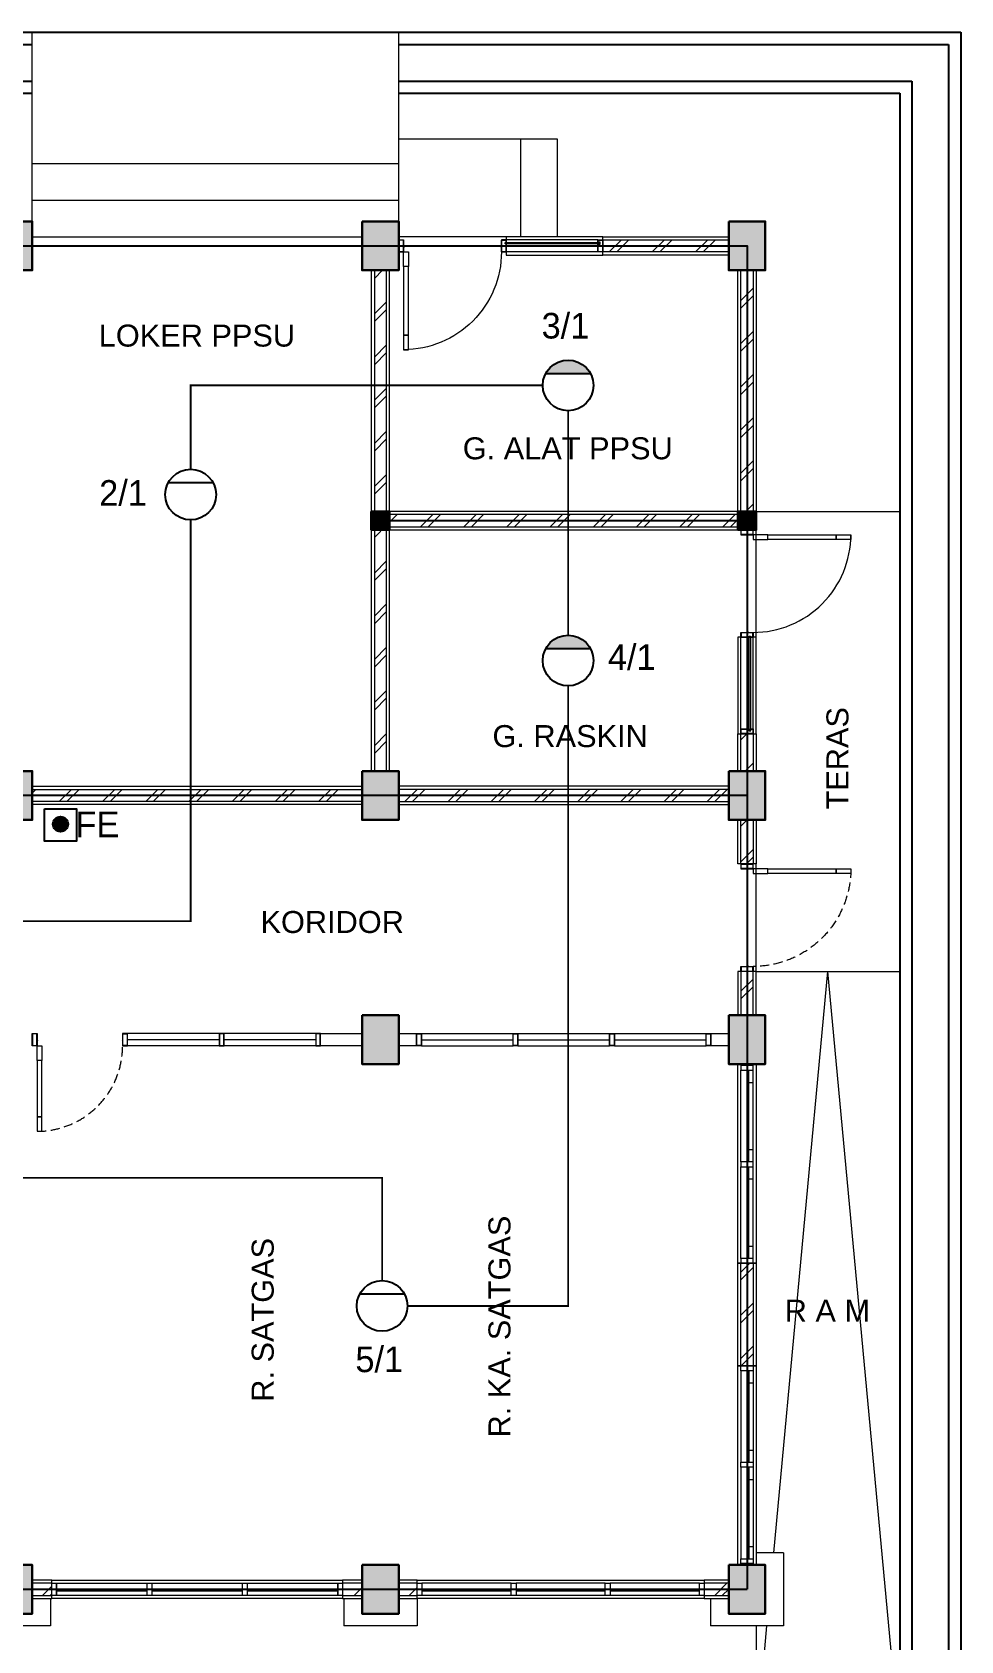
# Model space of a CAD drawing. Header units: millimetres. Extents: x -11 to 37852, y -101 to 28664.
# Drawn here: x 8088 to 9608, y 19522 to 22156 of the extents above; entities that cross this region are included whole.
import ezdxf
from ezdxf.enums import TextEntityAlignment as Align

# ---------------------------------------------------------------- set-up
doc = ezdxf.new("R2010")
doc.units = ezdxf.units.MM
doc.linetypes.add('DASHED', pattern=[0.75, 0.5, -0.25])
doc.linetypes.add('HIDDEN', pattern=[0.375, 0.25, -0.125])
for name, color, linetype in [('acp', 57, 'Continuous'), ('D2', 3, 'Continuous'), ('HOLLOW', 6, 'Continuous')]:
    doc.layers.add(name, color=color, linetype=linetype)
for name, color, linetype, lineweight in [('ars', 11, 'Continuous', 5), ('dinding', 5, 'Continuous', 15), ('KOLOM', 1, 'Continuous', 30), ('kus', 63, 'Continuous', 15), ('KUSEN', 30, 'Continuous', 15), ('lan', 7, 'Continuous', 15), ('not', 7, 'Continuous', 20), ('PARTISI', 190, 'Continuous', 9), ('sol kol', 8, 'Continuous', 0)]:
    doc.layers.add(name, color=color, linetype=linetype, lineweight=lineweight)
doc.layers.add('as', color=1, linetype='Continuous', plot=False)
doc.styles.add('ARIAL', font='arial.ttf')
doc.styles.get("Standard").update_dxf_attribs({"font": 'arial.ttf'})
pattern_1 = [(45, (6758.166, 18955.88), (-35.35534, 35.35534), []), (45, (6770.666, 18955.88), (-35.35534, 35.35534), [])]
pattern_2 = [(45, (6558.166, 18955.88), (-35.35534, 35.35534), []), (45, (6570.666, 18955.88), (-35.35534, 35.35534), [])]

# ---------------------------------------------------------------- blocks, each defined once
blk = doc.blocks.new('KP')
at = {"layer": 'KOLOM'}
blk.add_lwpolyline([(0.075, -0.075), (-0.075, -0.075), (-0.075, 0.075), (0.075, 0.075), (0.075, -0.075)], dxfattribs=at)
blk = doc.blocks.new('K1')
at = {"layer": 'KOLOM'}
blk.add_lwpolyline([(0.2, 0.15), (-0.2, 0.15), (-0.2, -0.15), (0.2, -0.15), (0.2, 0.15)], dxfattribs=at)
blk = doc.blocks.new('P 80')
at = {"linetype": 'HIDDEN', "ltscale": 0.3}
blk.add_lwpolyline([(-0.84, 0.1, -0.414214), (-0.04, 0.9, -1.303225)], format="xyb", dxfattribs=at)
for points in [[(-0.04, 0.9), (-0.08, 0.9), (-0.08, 0.78), (-0.04, 0.78)], [(-0.04, 0.78), (-0.08, 0.78), (-0.08, 0.22), (-0.04, 0.22)], [(-0.04, 0.1), (-0.08, 0.1), (-0.08, 0.22), (-0.04, 0.22)], [(-0.835, 0.06), (-0.84, 0.06), (-0.84, 0.061), (-0.84, 0.1), (-0.88, 0.1), (-0.88, 0), (-0.84, 0), (-0.84, 0.056), (-0.835, 0.058)], [(-0.842, 0.002), (-0.878, 0.002), (-0.878, 0.098), (-0.842, 0.098)], [(-0.045, 0.06), (-0.04, 0.06), (-0.04, 0.061), (-0.04, 0.1), (0, 0.1), (0, 0), (-0.04, 0), (-0.04, 0.056), (-0.045, 0.058)], [(-0.038, 0.002), (-0.002, 0.002), (-0.002, 0.098), (-0.038, 0.098)]]:
    blk.add_lwpolyline(points, close=True)
blk = doc.blocks.new('P 70')
at = {"linetype": 'HIDDEN', "ltscale": 0.3}
blk.add_lwpolyline([(-0.74, 0.1, -0.414214), (-0.04, 0.8, -1.303225)], format="xyb", dxfattribs=at)
for points in [[(-0.04, 0.8), (-0.08, 0.8), (-0.08, 0.68), (-0.04, 0.68)], [(-0.04, 0.68), (-0.08, 0.68), (-0.08, 0.22), (-0.04, 0.22)], [(-0.04, 0.1), (-0.08, 0.1), (-0.08, 0.22), (-0.04, 0.22)], [(-0.735, 0.06), (-0.74, 0.06), (-0.74, 0.061), (-0.74, 0.1), (-0.78, 0.1), (-0.78, 0), (-0.74, 0), (-0.74, 0.056), (-0.735, 0.058)], [(-0.742, 0.002), (-0.778, 0.002), (-0.778, 0.098), (-0.742, 0.098)], [(-0.045, 0.06), (-0.04, 0.06), (-0.04, 0.061), (-0.04, 0.1), (0, 0.1), (0, 0), (-0.04, 0), (-0.04, 0.056), (-0.045, 0.058)], [(-0.038, 0.002), (-0.002, 0.002), (-0.002, 0.098), (-0.038, 0.098)]]:
    blk.add_lwpolyline(points, close=True)
blk = doc.blocks.new('NOTASI RUANG')
at = {"layer": 'not'}
for height, p in [(0.26, (-0.011, 0.3)), (0.175, (-0.009, -0.017))]:
    blk.add_attdef('RUANG', text='', height=height, dxfattribs=at).set_placement(p, align=Align.MIDDLE_CENTER)

msp = doc.modelspace()

# ---------------------------------------------------------------- hatches: boundary and pattern name
at = {"layer": 'acp'}
msp.add_hatch(color=251, dxfattribs=at).paths.add_polyline_path([(8122.2, 20858.9, 1), (8146.7, 20858.9, 1)])
at = {"layer": 'ars'}
h = msp.add_hatch(dxfattribs=at)
h.set_pattern_fill('TEMBOK', color=256, scale=50)
h.set_pattern_definition(pattern_1)
h.paths.add_polyline_path([(9228.2, 21795.9), (9022.2, 21795.9), (9022.2, 21815.9), (9228.2, 21815.9)])
h = msp.add_hatch(dxfattribs=at)
h.set_pattern_fill('TEMBOK', color=256, scale=50)
h.set_pattern_definition(pattern_1)
h.paths.add_polyline_path([(8668.2, 20945.9), (8668.2, 21765.9), (8648.2, 21765.9), (8648.2, 20945.9)])
h = msp.add_hatch(dxfattribs=at)
h.set_pattern_fill('TEMBOK', color=256, scale=50)
h.set_pattern_definition(pattern_2)
h.paths.add_polyline_path([(9268.2, 21765.9), (9268.2, 21370.9), (9248.2, 21370.9), (9248.2, 21765.9)])
h = msp.add_hatch(dxfattribs=at)
h.set_pattern_fill('TEMBOK', color=256, scale=50)
h.set_pattern_definition(pattern_1)
h.paths.add_polyline_path([(9243.2, 21365.9), (8673.2, 21365.9), (8673.2, 21345.9), (9243.2, 21345.9)])
h = msp.add_hatch(dxfattribs=at)
h.set_pattern_fill('TEMBOK', color=256, scale=50)
h.set_pattern_definition(pattern_2)
h.paths.add_polyline_path([(9268.2, 21006.9), (9268.2, 20945.9), (9248.2, 20945.9), (9248.2, 21006.9)])
h = msp.add_hatch(dxfattribs=at)
h.set_pattern_fill('TEMBOK', color=256, scale=50)
h.set_pattern_definition(pattern_1)
h.paths.add_polyline_path([(8628.2, 20895.9), (8088.2, 20895.9), (8088.2, 20915.9), (8628.2, 20915.9)])
h = msp.add_hatch(dxfattribs=at)
h.set_pattern_fill('TEMBOK', color=256, scale=50)
h.set_pattern_definition(pattern_1)
h.paths.add_polyline_path([(9228.2, 20915.9), (8688.2, 20915.9), (8688.2, 20895.9), (9228.2, 20895.9)])
h = msp.add_hatch(dxfattribs=at)
h.set_pattern_fill('TEMBOK', color=256, scale=50)
h.set_pattern_definition(pattern_2)
h.paths.add_polyline_path([(9248.2, 20793.9), (9248.2, 20865.9), (9268.2, 20865.9), (9268.2, 20793.9)])
h = msp.add_hatch(dxfattribs=at)
h.set_pattern_fill('TEMBOK', color=256, scale=50)
h.set_pattern_definition(pattern_2)
h.paths.add_polyline_path([(9248.2, 20617.9), (9248.2, 20545.9), (9268.2, 20545.9), (9268.2, 20617.9)])
h = msp.add_hatch(dxfattribs=at)
h.set_pattern_fill('TEMBOK', color=256, scale=50)
h.set_pattern_definition([(45, (8758.166, 19281.88), (-35.3553, 35.3553), []), (45, (8770.666, 19281.88), (-35.3553, 35.3553), [])])
h.paths.add_polyline_path([(9268.2, 20139.9), (9268.2, 19971.9), (9248.2, 19971.9), (9248.2, 20139.9)])
h = msp.add_hatch(dxfattribs=at)
h.set_pattern_fill('TEMBOK', color=256, scale=50)
h.set_pattern_definition([(45, (7234.58, 19290.88), (-35.3553, 35.3553), []), (45, (7247.08, 19290.88), (-35.3553, 35.3553), [])])
h.paths.add_polyline_path([(8120.2, 19615.9), (8088.2, 19615.9), (8088.2, 19595.9), (8120.2, 19595.9)])
h = msp.add_hatch(dxfattribs=at)
h.set_pattern_fill('TEMBOK', color=256, scale=50)
h.set_pattern_definition([(45, (7744.58, 19290.88), (-35.3553, 35.3553), []), (45, (7757.08, 19290.88), (-35.3553, 35.3553), [])])
h.paths.add_polyline_path([(8628.2, 19615.9), (8598.2, 19615.9), (8598.2, 19595.9), (8628.2, 19595.9)])
h = msp.add_hatch(dxfattribs=at)
h.set_pattern_fill('TEMBOK', color=256, scale=50)
h.set_pattern_definition([(45, (7834.58, 19290.88), (-35.3553, 35.3553), []), (45, (7847.08, 19290.88), (-35.3553, 35.3553), [])])
h.paths.add_polyline_path([(8718.2, 19615.9), (8688.2, 19615.9), (8688.2, 19595.9), (8718.2, 19595.9)])
h = msp.add_hatch(dxfattribs=at)
h.set_pattern_fill('TEMBOK', color=256, scale=50)
h.set_pattern_definition([(45, (8334.58, 19290.88), (-35.3553, 35.3553), []), (45, (8347.08, 19290.88), (-35.3553, 35.3553), [])])
h.paths.add_polyline_path([(9228.2, 19615.9), (9188.2, 19615.9), (9188.2, 19595.9), (9228.2, 19595.9)])
at = {"layer": 'lan'}
for points in [[(8928.8, 21597.1), (9002, 21597.1, 0.598776)], [(8928.8, 21146.4), (9002, 21146.4, 0.598776)]]:
    msp.add_hatch(color=256, dxfattribs=at).paths.add_polyline_path(points)
at = {"layer": 'sol kol'}
for points in [[(8028.2, 21845.9), (8028.2, 21765.9), (8088.2, 21765.9), (8088.2, 21845.9)], [(8628.2, 21845.9), (8628.2, 21765.9), (8688.2, 21765.9), (8688.2, 21845.9)], [(9228.2, 21845.9), (9228.2, 21765.9), (9288.2, 21765.9), (9288.2, 21845.9)], [(8643.2, 21370.9), (8673.2, 21370.9), (8673.2, 21340.9), (8643.2, 21340.9)], [(9243.2, 21370.9), (9273.2, 21370.9), (9273.2, 21340.9), (9243.2, 21340.9)], [(8028.2, 20945.9), (8028.2, 20865.9), (8088.2, 20865.9), (8088.2, 20945.9)], [(8628.2, 20945.9), (8628.2, 20865.9), (8688.2, 20865.9), (8688.2, 20945.9)], [(9228.2, 20945.9), (9228.2, 20865.9), (9288.2, 20865.9), (9288.2, 20945.9)], [(8628.2, 20545.9), (8628.2, 20465.9), (8688.2, 20465.9), (8688.2, 20545.9)], [(9228.2, 20545.9), (9228.2, 20465.9), (9288.2, 20465.9), (9288.2, 20545.9)], [(8028.2, 19645.9), (8028.2, 19565.9), (8088.2, 19565.9), (8088.2, 19645.9)], [(8628.2, 19645.9), (8628.2, 19565.9), (8688.2, 19565.9), (8688.2, 19645.9)], [(9228.2, 19645.9), (9228.2, 19565.9), (9288.2, 19565.9), (9288.2, 19645.9)]]:
    msp.add_hatch(color=256, dxfattribs=at).paths.add_polyline_path(points)

# ---------------------------------------------------------------- linework, layer by layer
for p, q in [((4308.2, 22155.9), (9608.2, 22155.9)), ((9608.2, 22155.9), (9608.2, 19255.9)), ((4328.2, 22135.9), (8088.2, 22135.9)), ((8688.2, 22135.9), (9588.2, 22135.9)), ((9588.2, 22135.9), (9588.2, 19275.9)), ((4388.2, 22075.9), (8088.2, 22075.9)), ((8688.2, 22075.9), (9528.2, 22075.9)), ((9528.2, 22075.9), (9528.2, 19335.9)), ((4408.2, 22055.9), (8088.2, 22055.9)), ((8688.2, 22055.9), (9508.2, 22055.9)), ((9508.2, 22055.9), (9508.2, 19355.9))]:
    msp.add_line(p, q)
at = {"layer": 'ars'}
for points in [[(9228.2, 21795.9), (9022.2, 21795.9), (9022.2, 21815.9), (9228.2, 21815.9)], [(8668.2, 20945.9), (8668.2, 21765.9), (8648.2, 21765.9), (8648.2, 20945.9)], [(9268.2, 21765.9), (9268.2, 21370.9), (9248.2, 21370.9), (9248.2, 21765.9)], [(9243.2, 21365.9), (8673.2, 21365.9), (8673.2, 21345.9), (9243.2, 21345.9)], [(9268.2, 21006.9), (9268.2, 20945.9), (9248.2, 20945.9), (9248.2, 21006.9)], [(8628.2, 20895.9), (8088.2, 20895.9), (8088.2, 20915.9), (8628.2, 20915.9)], [(9228.2, 20915.9), (8688.2, 20915.9), (8688.2, 20895.9), (9228.2, 20895.9)], [(9248.2, 20793.9), (9248.2, 20865.9), (9268.2, 20865.9), (9268.2, 20793.9)], [(9248.2, 20617.9), (9248.2, 20545.9), (9268.2, 20545.9), (9268.2, 20617.9)], [(9268.2, 20139.9), (9268.2, 19971.9), (9248.2, 19971.9), (9248.2, 20139.9)], [(8120.2, 19615.9), (8088.2, 19615.9), (8088.2, 19595.9), (8120.2, 19595.9)], [(8628.2, 19615.9), (8596.2, 19615.9), (8596.2, 19595.9), (8628.2, 19595.9)], [(8718.2, 19615.9), (8688.2, 19615.9), (8688.2, 19595.9), (8718.2, 19595.9)], [(9228.2, 19615.9), (9188.2, 19615.9), (9188.2, 19595.9), (9228.2, 19595.9)]]:
    msp.add_lwpolyline(points, close=True, dxfattribs=at)
at = {"layer": 'as'}
for points in [[(8058.2, 21805.9), (9258.2, 21805.9), (9258.2, 19605.9)], [(9258.2, 21355.9), (8658.2, 21355.9)], [(9258.2, 20905.9), (8058.2, 20905.9)], [(7858.2, 19605.9), (9258.2, 19605.9)]]:
    msp.add_lwpolyline(points, dxfattribs=at)
at = {"layer": 'D2', "color": 3, "linetype": 'DASHED', "ltscale": 50, "const_width": 3.03}
for points in [[(8923.9, 21577.5), (8347.6, 21577.5), (8347.6, 21440.1)], [(8965.4, 21536), (8965.4, 21168.3)], [(8347.6, 21357.1), (8347.6, 20700), (8062.6, 20700)], [(8965.4, 21085.3), (8965.4, 20069.9), (8702.4, 20069.9)], [(7799.9, 20279.8), (8660.9, 20279.8), (8660.9, 20111.4)]]:
    msp.add_lwpolyline(points, dxfattribs=at)
at = {"layer": 'dinding'}
for points in [[(9228.2, 21790.9), (9022.2, 21790.9), (9022.2, 21820.9), (9228.2, 21820.9)], [(8673.2, 20945.9), (8673.2, 21765.9), (8643.2, 21765.9), (8643.2, 20945.9)], [(9273.2, 21765.9), (9273.2, 21370.9), (9243.2, 21370.9), (9243.2, 21765.9)], [(9243.2, 21370.9), (8673.2, 21370.9), (8673.2, 21340.9), (9243.2, 21340.9)], [(9273.2, 21006.9), (9273.2, 20945.9), (9243.2, 20945.9), (9243.2, 21006.9)], [(8628.2, 20890.9), (8088.2, 20890.9), (8088.2, 20920.9), (8628.2, 20920.9)], [(9228.2, 20920.9), (8688.2, 20920.9), (8688.2, 20890.9), (9228.2, 20890.9)], [(9243.2, 20793.9), (9243.2, 20865.9), (9273.2, 20865.9), (9273.2, 20793.9)], [(9243.2, 20617.9), (9243.2, 20545.9), (9273.2, 20545.9), (9273.2, 20617.9)], [(9273.2, 20139.9), (9273.2, 19971.9), (9243.2, 19971.9), (9243.2, 20139.9)], [(8120.2, 19620.9), (8088.2, 19620.9), (8088.2, 19590.9), (8120.2, 19590.9)], [(8628.2, 19620.9), (8596.2, 19620.9), (8596.2, 19590.9), (8628.2, 19590.9)], [(8718.2, 19620.9), (8688.2, 19620.9), (8688.2, 19590.9), (8718.2, 19590.9)], [(9228.2, 19620.9), (9188.2, 19620.9), (9188.2, 19590.9), (9228.2, 19590.9)]]:
    msp.add_lwpolyline(points, close=True, dxfattribs=at)
at = {"layer": 'HOLLOW'}
for p, q in [((8928.8, 21597.1), (9002, 21597.1)), ((8311, 21418.2), (8384.2, 21418.2)), ((8928.8, 21146.4), (9002, 21146.4)), ((8624.3, 20089.5), (8697.5, 20089.5))]:
    msp.add_line(p, q, dxfattribs=at)
msp.add_lwpolyline([(8108.5, 20883.9), (8160.5, 20883.9), (8160.5, 20830.8), (8108.5, 20830.8)], close=True, dxfattribs=at)
for centre, radius in [((8965.4, 21577.5), 41.5), ((8347.6, 21398.6), 41.5), ((8965.4, 21126.8), 41.5), ((8134.5, 20858.9), 12.3), ((8660.9, 20069.9), 41.5)]:
    msp.add_circle(centre, radius, dxfattribs=at)
at = {"layer": 'kus'}
for p, q in [((9014.2, 21815.9), (8864.2, 21815.9)), ((9014.2, 21811.5), (9014.2, 21815.9)), ((9014.2, 21815.9), (9022.2, 21815.9)), ((9014.6, 21815.5), (9021.8, 21815.5)), ((9014.6, 21811.9), (9014.6, 21815.5)), ((9021.8, 21815.5), (9021.8, 21796.3)), ((9014.2, 21795.9), (8864.2, 21795.9)), ((9014.5, 21811.5), (9014.2, 21811.5)), ((9014.2, 21795.9), (9014.2, 21809.3)), ((9014.2, 21809.3), (9014.5, 21809.3)), ((9022.2, 21795.9), (9014.2, 21795.9)), ((9014.5, 21811), (9014.5, 21811.5)), ((9014.8, 21811), (9014.5, 21811)), ((9014.5, 21809.3), (9014.5, 21809.8)), ((9014.5, 21809.8), (9014.8, 21809.8)), ((9017.6, 21811.9), (9014.6, 21811.9)), ((9014.6, 21796.3), (9014.6, 21808.9)), ((9014.6, 21808.9), (9017.6, 21808.9)), ((9021.8, 21796.3), (9014.6, 21796.3)), ((9015.2, 21811.5), (9014.8, 21811)), ((9014.8, 21809.8), (9015.2, 21809.3)), ((9017.2, 21811.5), (9015.2, 21811.5)), ((9015.2, 21809.3), (9017.2, 21809.3)), ((9017.2, 21809.3), (9017.2, 21811.5)), ((9017.6, 21808.9), (9017.6, 21811.9)), ((9248.2, 21014.9), (9248.2, 21164.9)), ((9268.2, 21014.9), (9268.2, 21164.9)), ((8394.2, 20515.9), (8244.2, 20515.9)), ((8394.2, 20495.9), (8244.2, 20495.9)), ((8552.2, 20515.9), (8402.2, 20515.9)), ((8552.2, 20495.9), (8402.2, 20495.9)), ((8725.2, 20515.9), (8875.2, 20515.9)), ((8725.2, 20495.9), (8875.2, 20495.9)), ((8883.2, 20515.9), (9033.2, 20515.9)), ((8883.2, 20495.9), (9033.2, 20495.9)), ((9041.2, 20515.9), (9191.2, 20515.9)), ((9041.2, 20495.9), (9191.2, 20495.9)), ((9248.2, 20305.9), (9248.2, 20455.9)), ((9261.2, 20305.9), (9261.2, 20455.9)), ((9268.2, 20305.9), (9268.2, 20455.9)), ((9261.2, 20435.9), (9268.2, 20435.9)), ((9261.2, 20325.9), (9268.2, 20325.9)), ((9248.2, 20147.9), (9248.2, 20297.9)), ((9261.2, 20147.9), (9261.2, 20297.9)), ((9268.2, 20147.9), (9268.2, 20297.9)), ((9261.2, 20277.9), (9268.2, 20277.9)), ((9261.2, 20167.9), (9268.2, 20167.9)), ((9248.2, 19963.9), (9248.2, 19813.9)), ((9261.2, 19963.9), (9261.2, 19813.9)), ((9261.2, 19943.9), (9268.2, 19943.9)), ((9268.2, 19963.9), (9268.2, 19813.9)), ((9261.2, 19833.9), (9268.2, 19833.9)), ((9248.2, 19805.9), (9248.2, 19655.9)), ((9261.2, 19805.9), (9261.2, 19655.9)), ((9261.2, 19785.9), (9268.2, 19785.9)), ((9268.2, 19805.9), (9268.2, 19655.9)), ((9261.2, 19675.9), (9268.2, 19675.9)), ((8276.2, 19602.9), (8128.2, 19602.9)), ((8432.2, 19602.9), (8284.2, 19602.9)), ((8588.2, 19602.9), (8440.2, 19602.9)), ((8872.2, 19615.9), (8726.2, 19615.9)), ((8872.2, 19602.9), (8726.2, 19602.9)), ((9026.2, 19615.9), (8880.2, 19615.9)), ((9180.2, 19615.9), (9034.2, 19615.9)), ((8872.2, 19595.9), (8726.2, 19595.9)), ((9026.2, 19595.9), (8880.2, 19595.9)), ((9180.2, 19595.9), (9034.2, 19595.9))]:
    msp.add_line(p, q, dxfattribs=at)
at = {"layer": 'kus', "linetype": 'HIDDEN'}
for p, q in [((8394.2, 20505.9), (8244.2, 20505.9)), ((8552.2, 20505.9), (8402.2, 20505.9)), ((8725.2, 20505.9), (8875.2, 20505.9)), ((8883.2, 20505.9), (9033.2, 20505.9)), ((9041.2, 20505.9), (9191.2, 20505.9)), ((9026.2, 19602.9), (8880.2, 19602.9)), ((9180.2, 19602.9), (9034.2, 19602.9))]:
    msp.add_line(p, q, dxfattribs=at)
at = {"layer": 'kus'}
for points in [[(8697.1, 21803.9), (8696.2, 21803.9), (8696.2, 21803.6), (8696.2, 21795.9), (8688.2, 21795.9), (8688.2, 21815.9), (8696.2, 21815.9), (8696.2, 21804.6), (8697.1, 21804.2)], [(8695.8, 21815.5), (8688.6, 21815.5), (8688.6, 21796.3), (8695.8, 21796.3)], [(8855.2, 21803.9), (8856.2, 21803.9), (8856.2, 21803.6), (8856.2, 21795.9), (8864.2, 21795.9), (8864.2, 21815.9), (8856.2, 21815.9), (8856.2, 21804.6), (8855.2, 21804.2)], [(8856.6, 21815.5), (8863.8, 21815.5), (8863.8, 21796.3), (8856.6, 21796.3)], [(8696.2, 21795.9), (8704.2, 21795.9), (8704.2, 21771.9), (8696.2, 21771.9)], [(9017.2, 21811.4), (9017.2, 21809.4), (8862.2, 21809.4), (8862.2, 21811.4)], [(8696.2, 21659.9), (8704.2, 21659.9), (8704.2, 21771.9), (8696.2, 21771.9)], [(8696.2, 21635.9), (8704.2, 21635.9), (8704.2, 21659.9), (8696.2, 21659.9)], [(9260.2, 21331.9), (9260.2, 21332.9), (9260.5, 21332.9), (9268.2, 21332.9), (9268.2, 21340.9), (9248.2, 21340.9), (9248.2, 21332.9), (9259.5, 21332.9), (9259.8, 21331.9)], [(9248.6, 21333.3), (9248.6, 21340.5), (9267.8, 21340.5), (9267.8, 21333.3)], [(9268.2, 21332.9), (9268.2, 21324.9), (9292.2, 21324.9), (9292.2, 21332.9)], [(9404.2, 21332.9), (9404.2, 21324.9), (9292.2, 21324.9), (9292.2, 21332.9)], [(9428.2, 21332.9), (9428.2, 21324.9), (9404.2, 21324.9), (9404.2, 21332.9)], [(9260.2, 21173.9), (9260.2, 21172.9), (9260.5, 21172.9), (9268.2, 21172.9), (9268.2, 21164.9), (9248.2, 21164.9), (9248.2, 21172.9), (9259.5, 21172.9), (9259.8, 21173.9)], [(9248.6, 21172.5), (9248.6, 21165.3), (9267.8, 21165.3), (9267.8, 21172.5)], [(9263.7, 21011.9), (9261.7, 21011.9), (9261.7, 21166.9), (9263.7, 21166.9)], [(8394.2, 20495.9), (8402.2, 20495.9), (8402.2, 20515.9), (8394.2, 20515.9)], [(8394.6, 20496.3), (8401.8, 20496.3), (8401.8, 20515.5), (8394.6, 20515.5)], [(8552.2, 20495.9), (8560.2, 20495.9), (8560.2, 20515.9), (8552.2, 20515.9)], [(8552.6, 20496.3), (8559.8, 20496.3), (8559.8, 20515.5), (8552.6, 20515.5)], [(8725.2, 20495.9), (8717.2, 20495.9), (8717.2, 20515.9), (8725.2, 20515.9)], [(8724.8, 20496.3), (8717.6, 20496.3), (8717.6, 20515.5), (8724.8, 20515.5)], [(8883.2, 20495.9), (8875.2, 20495.9), (8875.2, 20515.9), (8883.2, 20515.9)], [(8882.8, 20496.3), (8875.6, 20496.3), (8875.6, 20515.5), (8882.8, 20515.5)], [(9041.2, 20495.9), (9033.2, 20495.9), (9033.2, 20515.9), (9041.2, 20515.9)], [(9040.8, 20496.3), (9033.6, 20496.3), (9033.6, 20515.5), (9040.8, 20515.5)], [(9199.2, 20495.9), (9191.2, 20495.9), (9191.2, 20515.9), (9199.2, 20515.9)], [(9198.8, 20496.3), (9191.6, 20496.3), (9191.6, 20515.5), (9198.8, 20515.5)], [(9268.2, 20455.9), (9268.2, 20463.9), (9248.2, 20463.9), (9248.2, 20455.9)], [(9268.2, 20297.9), (9268.2, 20305.9), (9248.2, 20305.9), (9248.2, 20297.9)], [(9268.2, 20139.9), (9268.2, 20147.9), (9248.2, 20147.9), (9248.2, 20139.9)], [(9268.2, 19971.9), (9268.2, 19963.9), (9248.2, 19963.9), (9248.2, 19971.9)], [(9268.2, 19813.9), (9268.2, 19805.9), (9248.2, 19805.9), (9248.2, 19813.9)], [(9268.2, 19655.9), (9268.2, 19647.9), (9248.2, 19647.9), (9248.2, 19655.9)], [(8128.2, 19595.9), (8120.2, 19595.9), (8120.2, 19615.9), (8128.2, 19615.9)], [(8128.2, 19615.9), (8588.2, 19615.9), (8588.2, 19595.9), (8128.2, 19595.9)], [(8284.2, 19595.9), (8276.2, 19595.9), (8276.2, 19615.9), (8284.2, 19615.9)], [(8440.2, 19595.9), (8432.2, 19595.9), (8432.2, 19615.9), (8440.2, 19615.9)], [(8596.2, 19595.9), (8588.2, 19595.9), (8588.2, 19615.9), (8596.2, 19615.9)], [(8726.2, 19595.9), (8718.2, 19595.9), (8718.2, 19615.9), (8726.2, 19615.9)], [(8880.2, 19595.9), (8872.2, 19595.9), (8872.2, 19615.9), (8880.2, 19615.9)], [(9034.2, 19595.9), (9026.2, 19595.9), (9026.2, 19615.9), (9034.2, 19615.9)], [(9188.2, 19595.9), (9180.2, 19595.9), (9180.2, 19615.9), (9188.2, 19615.9)]]:
    msp.add_lwpolyline(points, close=True, dxfattribs=at)
for points in [[(8856.2, 21795.9, -0.414214), (8696.2, 21635.9, -1.303225)], [(9268.2, 21172.9, 0.414214), (9428.2, 21332.9, 1.303225)]]:
    msp.add_lwpolyline(points, format="xyb", dxfattribs=at)
at = {"layer": 'KUSEN'}
for p, q in [((9022.2, 21815.9), (9022.2, 21804.6)), ((9022.2, 21804.6), (9022.2, 21804.2)), ((9022.2, 21804.2), (9022.2, 21803.9)), ((9022.2, 21803.9), (9022.2, 21795.9)), ((9248.2, 21006.9), (9248.2, 21014.9)), ((9248.2, 21014.9), (9261.6, 21014.9)), ((9256.2, 21006.9), (9248.2, 21006.9)), ((9248.6, 21007.3), (9248.6, 21014.5)), ((9248.6, 21014.5), (9261.2, 21014.5)), ((9267.8, 21007.3), (9248.6, 21007.3)), ((9256.5, 21006.9), (9256.2, 21006.9)), ((9256.9, 21006.9), (9256.5, 21006.9)), ((9268.2, 21006.9), (9256.9, 21006.9)), ((9261.2, 21014.5), (9261.2, 21011.5)), ((9261.2, 21011.5), (9264.2, 21011.5)), ((9261.6, 21014.9), (9261.6, 21014.6)), ((9261.6, 21014.6), (9262.1, 21014.6)), ((9262.1, 21014.2), (9261.6, 21013.9)), ((9261.6, 21013.9), (9261.6, 21011.9)), ((9261.6, 21011.9), (9263.8, 21011.9)), ((9262.1, 21014.6), (9262.1, 21014.2)), ((9263.3, 21014.2), (9263.3, 21014.6)), ((9263.3, 21014.6), (9263.8, 21014.6)), ((9263.8, 21013.9), (9263.3, 21014.2)), ((9263.8, 21014.6), (9263.8, 21014.9)), ((9263.8, 21014.9), (9268.2, 21014.9)), ((9263.8, 21011.9), (9263.8, 21013.9)), ((9264.2, 21011.5), (9264.2, 21014.5)), ((9264.2, 21014.5), (9267.8, 21014.5)), ((9267.8, 21014.5), (9267.8, 21007.3)), ((9268.2, 21014.9), (9268.2, 21006.9))]:
    msp.add_line(p, q, dxfattribs=at)
at = {"layer": 'lan'}
for p, q in [((8088.2, 22055.9), (8088.2, 22155.9)), ((8088.2, 22000.9), (8088.2, 22155.9)), ((8688.2, 22000.9), (8688.2, 22155.9)), ((8088.2, 21845.9), (8088.2, 22000.9)), ((8688.2, 21845.9), (8688.2, 22000.9)), ((8948.2, 21980.9), (8688.2, 21980.9)), ((8888.2, 21820.9), (8888.2, 21980.9)), ((8948.2, 21820.9), (8948.2, 21980.9)), ((8088.2, 21940.9), (8688.2, 21940.9)), ((8088.2, 21880.9), (8688.2, 21880.9)), ((8088.2, 21820.9), (8628.2, 21820.9)), ((8864.2, 21820.9), (8688.2, 21820.9)), ((9273.2, 21370.9), (9508.2, 21370.9)), ((9273.2, 21164.9), (9273.2, 21340.9)), ((9273.2, 20617.9), (9273.2, 20793.9)), ((9273.2, 20617.9), (9508.2, 20617.9)), ((9302, 19665.9), (9390.7, 20617.9)), ((9508.2, 19355.9), (9390.7, 20617.9)), ((9318.2, 19665.9), (9273.2, 19665.9)), ((9318.2, 19665.9), (9318.2, 19545.9)), ((8118.2, 19590.9), (8118.2, 19545.9)), ((8598.2, 19590.9), (8598.2, 19545.9)), ((8718.2, 19590.9), (8718.2, 19545.9)), ((9198.2, 19590.9), (9198.2, 19545.9)), ((8118.2, 19545.9), (7998.2, 19545.9)), ((8718.2, 19545.9), (8598.2, 19545.9)), ((9318.2, 19545.9), (9198.2, 19545.9)), ((9273.2, 19355.9), (9290.9, 19545.9)), ((9273.2, 19545.9), (9273.2, 19255.9))]:
    msp.add_line(p, q, dxfattribs=at)
for points in [[(9022.2, 21820.9), (8864.2, 21820.9), (8864.2, 21790.9), (9022.2, 21790.9)], [(9273.2, 21006.9), (9273.2, 21164.9), (9243.2, 21164.9), (9243.2, 21006.9)], [(9273.2, 20465.9), (9273.2, 20139.9), (9243.2, 20139.9), (9243.2, 20465.9)], [(9273.2, 19971.9), (9273.2, 19645.9), (9243.2, 19645.9), (9243.2, 19971.9)], [(8120.2, 19620.9), (8596.2, 19620.9), (8596.2, 19590.9), (8120.2, 19590.9)], [(8718.2, 19620.9), (9188.2, 19620.9), (9188.2, 19590.9), (8718.2, 19590.9)]]:
    msp.add_lwpolyline(points, close=True, dxfattribs=at)
at = {"layer": 'PARTISI'}
for points in [[(8560.2, 20515.9), (8628.2, 20515.9), (8628.2, 20495.9), (8560.2, 20495.9)], [(8688.2, 20515.9), (8717.2, 20515.9), (8717.2, 20495.9), (8688.2, 20495.9)], [(9199.2, 20515.9), (9228.2, 20515.9), (9228.2, 20495.9), (9199.2, 20495.9)]]:
    msp.add_lwpolyline(points, close=True, dxfattribs=at)

# ---------------------------------------------------------------- block references
ref = msp.add_blockref('NOTASI RUANG', (8359.5, 21613.5), dxfattribs=dict(xscale=151.7750944366926, yscale=151.7750944366926, zscale=151.775094436689))
ref.add_attrib('RUANG', 'LOKER PPSU', dxfattribs={"layer": 'not', "height": 36}).set_placement((8357.8, 21659), align=Align.MIDDLE_CENTER)
ref = msp.add_blockref('NOTASI RUANG', (8966.5, 21428.9), dxfattribs=dict(xscale=151.7750944366926, yscale=151.7750944366926, zscale=151.775094436689))
ref.add_attrib('RUANG', 'G. ALAT PPSU', dxfattribs={"layer": 'not', "height": 36}).set_placement((8964.8, 21474.4), align=Align.MIDDLE_CENTER)
ref = msp.add_blockref('NOTASI RUANG', (9451.7, 20968.5), dxfattribs=dict(xscale=151.7750944366926, yscale=151.7750944366926, zscale=151.775094436689, rotation=90))
ref.add_attrib('RUANG', 'TERAS', dxfattribs={"layer": 'not', "height": 36, "rotation": 90}).set_placement((9406.2, 20966.8), align=Align.MIDDLE_CENTER)
ref = msp.add_blockref('NOTASI RUANG', (8970.4, 20957.6), dxfattribs=dict(xscale=151.7750944366926, yscale=151.7750944366926, zscale=151.775094436689))
ref.add_attrib('RUANG', 'G. RASKIN', dxfattribs={"layer": 'not', "height": 36}).set_placement((8968.7, 21003.1), align=Align.MIDDLE_CENTER)
ref = msp.add_blockref('NOTASI RUANG', (8580.9, 20653.2), dxfattribs=dict(xscale=151.7750944366926, yscale=151.7750944366926, zscale=151.775094436689))
ref.add_attrib('RUANG', 'KORIDOR', dxfattribs={"layer": 'not', "height": 36}).set_placement((8579.2, 20698.7), align=Align.MIDDLE_CENTER)
ref = msp.add_blockref('NOTASI RUANG', (8898.5, 20037.8), dxfattribs=dict(xscale=151.7750944366926, yscale=151.7750944366926, zscale=151.775094436689, rotation=90))
ref.add_attrib('RUANG', 'R. KA. SATGAS', dxfattribs={"layer": 'not', "height": 36, "rotation": 90}).set_placement((8853, 20036.2), align=Align.MIDDLE_CENTER)
ref = msp.add_blockref('NOTASI RUANG', (8511, 20048.9), dxfattribs=dict(xscale=151.7750944366926, yscale=151.7750944366926, zscale=151.775094436689, rotation=90))
ref.add_attrib('RUANG', 'R. SATGAS', dxfattribs={"layer": 'not', "height": 36, "rotation": 90}).set_placement((8465.5, 20047.2), align=Align.MIDDLE_CENTER)
ref = msp.add_blockref('NOTASI RUANG', (9390.6, 20039.4), dxfattribs=dict(xscale=75.8875472183463, yscale=75.8875472183463, zscale=75.88754721834448))
ref.add_attrib('RUANG', 'R A M', dxfattribs={"layer": 'not', "height": 36}).set_placement((9389.8, 20062.1), align=Align.MIDDLE_CENTER)
at = {"layer": 'KOLOM', "xscale": 200, "yscale": 200, "zscale": 200}
for name, p, rotation in [('K1', (8058.2, 21805.9), 90), ('K1', (8658.2, 21805.9), 90), ('K1', (9258.2, 21805.9), 90), ('KP', (8658.2, 21355.9), 180), ('KP', (9258.2, 21355.9), 180), ('K1', (8058.2, 20905.9), 90), ('K1', (8658.2, 20905.9), 90), ('K1', (9258.2, 20905.9), 90), ('K1', (8658.2, 20505.9), 90), ('K1', (9258.2, 20505.9), 90), ('K1', (8058.2, 19605.9), 90), ('K1', (8658.2, 19605.9), 90), ('K1', (9258.2, 19605.9), 90)]:
    msp.add_blockref(name, p, dxfattribs=dict(at, rotation=rotation))
at = {"layer": 'kus', "yscale": 200, "zscale": 200}
for name, p, xscale, rotation in [('P 80', (9248.2, 20793.9), -200, 270.0000000130234), ('P 70', (8088.2, 20515.9), 200, 180)]:
    msp.add_blockref(name, p, dxfattribs=dict(at, xscale=xscale, rotation=rotation))

# ---------------------------------------------------------------- texts
at = {"color": 0, "linetype": 'Continuous', "lineweight": 0, "ltscale": 6, "char_height": 42, "width": 735.761, "attachment_point": 3, "style": 'ARIAL'}
for s, insert in [('{\\fCentury Gothic|b0|i0|c0|p34;3/1}', (9000.1, 21696.2)), ('{\\fCentury Gothic|b0|i0|c0|p34;2/1}', (8275.9, 21422.3)), ('{\\fCentury Gothic|b0|i0|c0|p34;4/1}', (9108.6, 21153.6)), ('{\\fCentury Gothic|b0|i0|c0|p34;FE}', (8230.8, 20879.5)), ('{\\fCentury Gothic|b0|i0|c0|p34;5/1}', (8695.3, 20003.5))]:
    msp.add_mtext(s, dxfattribs=dict(at, insert=insert))

doc.saveas('drawing.dxf')
